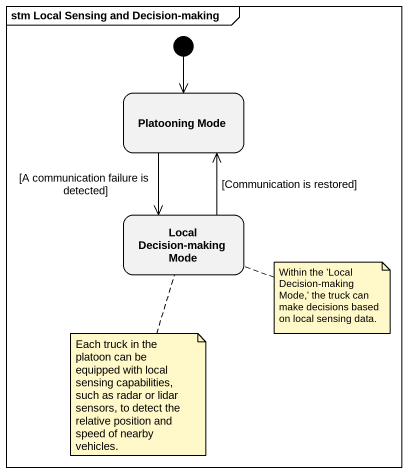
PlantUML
@startuml
mainframe stm Local Sensing and Decision-making
hide empty description
state "Platooning Mode" as Platooning_Mode
state "Local Decision-making Mode" as Local_Decision_making_Mode
[*] --> Platooning_Mode
Platooning_Mode --> Local_Decision_making_Mode : [A communication failure is detected]
Local_Decision_making_Mode -up-> Platooning_Mode : [Communication is restored]
note right of Local_Decision_making_Mode : Within the 'Local Decision-making Mode,' the truck can make decisions based on local sensing data.
note bottom of Local_Decision_making_Mode : Each truck in the platoon can be equipped with local sensing capabilities, such as radar or lidar sensors, to detect the relative position and speed of nearby vehicles.
@enduml
